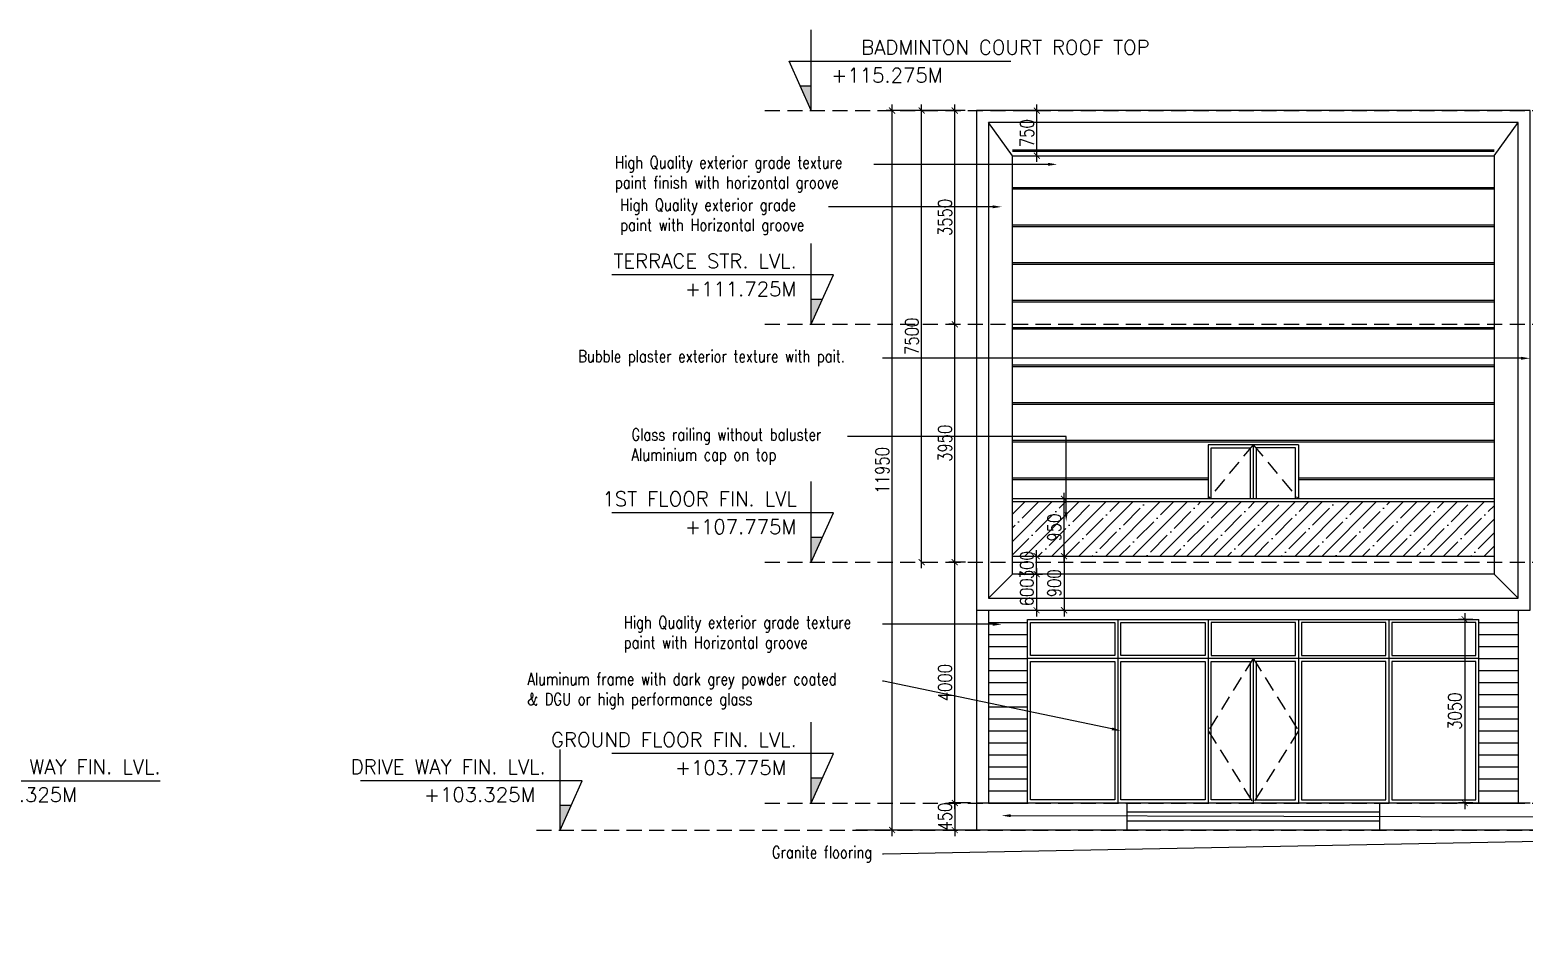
# Model space of a CAD drawing. Extents: x -32840 to 422982, y 280745 to 888746.
# Drawn here: x 64353 to 89178, y 496934 to 511885 of the extents above; entities that cross this region are included whole.
import ezdxf
from ezdxf import colors
from ezdxf.entities.mleader import LeaderData, LeaderLine
from ezdxf.enums import TextEntityAlignment as Align
from ezdxf.math import Vec2, Vec3

# ---------------------------------------------------------------- set-up
doc = ezdxf.new("R2010")
doc.units = 0
doc.header["$LTSCALE"] = 1000
doc.header["$PDMODE"] = 3
doc.linetypes.add('HIDDEN', pattern=[0.375, 0.25, -0.125])
doc.layers.get('Defpoints').update_dxf_attribs({"linetype": 'HIDDEN'})
for name, color, linetype in [('a-dim', 3, 'Continuous'), ('A-DOOR', 1, 'Continuous'), ('A-Elev 01', 7, 'Continuous'), ('A-HAT', 8, 'Continuous'), ('A-LVL', 31, 'HIDDEN'), ('A-Tag LVl', 2, 'Continuous'), ('A-TXT', 6, 'Continuous')]:
    doc.layers.add(name, color=color, linetype=linetype)
doc.styles.add('ROMANS', font='romans.shx', dxfattribs={"width": 0.8})
doc.dimstyles.new('dim-1', dxfattribs={"dimscale": 100, "dimtxt": 2.25, "dimasz": 1, "dimexe": 1, "dimexo": 1, "dimgap": 0.5, "dimtad": 1, "dimdec": 0, "dimzin": 3, "dimdsep": 46, "dimtxsty": 'ROMANS', "dimblk": 'ARCHTICK', "dimcen": 0.0625, "dimdle": 1, "dimclrd": 256, "dimclre": 256, "dimclrt": 6, "dimadec": 0, "dimazin": 0, "dimtfac": 1, "dimtdec": 0, "dimtix": 1, "dimtmove": 1, "dimatfit": 3, "dimfxl": 1, "dimfrac": 2, "dimtolj": 1, "dimtzin": 3, "dimarcsym": 0})

# ---------------------------------------------------------------- blocks, each defined once
blk = doc.blocks.new('TAG-LVL-SEC')
blk.add_hatch(color=256).paths.add_polyline_path([(0, 3.42), (-1.53, 3.42), (0, 0)])
for p, q in [((0, 0), (0, 11.17)), ((0, 0), (-3.06, 6.83)), ((-3.06, 6.83), (27.63, 6.83)), ((-1.53, 3.42), (0, 3.42))]:
    blk.add_line(p, q)
at = {"color": 6, "style": 'ROMANS'}
for tag, p in [('LEVEL', (1.61, 7.76)), ('LEVELTAG', (1.44, 3.9))]:
    blk.add_attdef(tag, p, '', height=2, dxfattribs=at)
blk = doc.blocks.new('_ArchTick')
at = {"color": 0, "linetype": 'ByBlock', "const_width": 0.15}
blk.add_lwpolyline([(-0.5, -0.5), (0.5, 0.5)], dxfattribs=at)
blk = doc.blocks.new('*D1666')
at = {"layer": 'a-dim', "lineweight": -2, "transparency": 16777216}
for p, q in [((79899, 503045), (79619, 503045)), ((79719, 498945), (79719, 503145)), ((79816, 499045), (79819, 499045))]:
    blk.add_line(p, q, dxfattribs=at)
at = {"layer": 'Defpoints', "color": 0, "transparency": 16777216}
for p in [(79719, 503045), (79999, 503045), (79716, 499045)]:
    blk.add_point(p, dxfattribs=at)
at = {"layer": 'a-dim', "lineweight": -2, "transparency": 16777216, "xscale": 100, "yscale": 100, "zscale": 100}
for p, rotation in [((79719, 503045), 90), ((79719, 499045), 270)]:
    blk.add_blockref('_ArchTick', p, dxfattribs=dict(at, rotation=rotation))
at = {"layer": 'a-dim', "color": 6, "transparency": 16777216, "insert": (79557, 501045), "char_height": 225, "attachment_point": 5, "rotation": 90, "style": 'ROMANS'}
blk.add_mtext('\\A1;4000', dxfattribs=at)
blk = doc.blocks.new('*D1667')
at = {"layer": 'a-dim', "lineweight": -2, "transparency": 16777216}
for p, q in [((79722, 506995), (79619, 506995)), ((79719, 502945), (79719, 507095)), ((79722, 503045), (79619, 503045))]:
    blk.add_line(p, q, dxfattribs=at)
at = {"layer": 'Defpoints', "color": 0, "transparency": 16777216}
for p in [(79719, 506995), (79822, 506995), (79822, 503045)]:
    blk.add_point(p, dxfattribs=at)
at = {"layer": 'a-dim', "lineweight": -2, "transparency": 16777216, "xscale": 100, "yscale": 100, "zscale": 100}
for p, rotation in [((79719, 506995), 90), ((79719, 503045), 270)]:
    blk.add_blockref('_ArchTick', p, dxfattribs=dict(at, rotation=rotation))
at = {"layer": 'a-dim', "color": 6, "transparency": 16777216, "insert": (79557, 505020), "char_height": 225, "attachment_point": 5, "rotation": 90, "style": 'ROMANS'}
blk.add_mtext('\\A1;3950', dxfattribs=at)
blk = doc.blocks.new('*D1668')
at = {"layer": 'a-dim', "lineweight": -2, "transparency": 16777216}
for p, q in [((78678, 498495), (78678, 510645)), ((79891, 510545), (78578, 510545)), ((79230, 498595), (78578, 498595))]:
    blk.add_line(p, q, dxfattribs=at)
at = {"layer": 'Defpoints', "color": 0, "transparency": 16777216}
for p in [(78678, 510545), (79991, 510545), (79330, 498595)]:
    blk.add_point(p, dxfattribs=at)
at = {"layer": 'a-dim', "lineweight": -2, "transparency": 16777216, "xscale": 100, "yscale": 100, "zscale": 100}
for p, rotation in [((78678, 510545), 90), ((78678, 498595), 270)]:
    blk.add_blockref('_ArchTick', p, dxfattribs=dict(at, rotation=rotation))
at = {"layer": 'a-dim', "color": 6, "transparency": 16777216, "insert": (78515, 504570), "char_height": 225, "attachment_point": 5, "rotation": 90, "style": 'ROMANS'}
blk.add_mtext('\\A1;11950', dxfattribs=at)
blk = doc.blocks.new('*D1672')
at = {"layer": 'a-dim', "lineweight": -2, "transparency": 16777216}
for p, q in [((79719, 506895), (79719, 510645)), ((79639, 510545), (79819, 510545)), ((79722, 506995), (79619, 506995))]:
    blk.add_line(p, q, dxfattribs=at)
at = {"layer": 'Defpoints', "color": 0, "transparency": 16777216}
for p in [(79539, 510545), (79719, 510545), (79822, 506995)]:
    blk.add_point(p, dxfattribs=at)
at = {"layer": 'a-dim', "lineweight": -2, "transparency": 16777216, "xscale": 100, "yscale": 100, "zscale": 100}
for p, rotation in [((79719, 510545), 90), ((79719, 506995), 270)]:
    blk.add_blockref('_ArchTick', p, dxfattribs=dict(at, rotation=rotation))
at = {"layer": 'a-dim', "color": 6, "transparency": 16777216, "insert": (79557, 508770), "char_height": 225, "attachment_point": 5, "rotation": 90, "style": 'ROMANS'}
blk.add_mtext('\\A1;3550', dxfattribs=at)
blk = doc.blocks.new('*U1604')
at = {"layer": 'A-HAT'}
blk.add_line((-450, 0), (200, 0), dxfattribs=at)
blk = doc.blocks.new('*U1605')
at = {"layer": 'A-HAT', "color": 0, "linetype": 'ByBlock', "lineweight": -2}
for p in [(0, 3200), (0, 3000), (0, 2800), (0, 2600), (0, 2400), (0, 2200), (0, 2000), (0, 1800), (0, 1600), (0, 1400), (0, 1200), (0, 1000), (0, 800), (0, 600), (0, 400), (0, 200), (0, 0)]:
    blk.add_blockref('*U1604', p, dxfattribs=at)
blk = doc.blocks.new('*U1594')
at = {"layer": 'A-HAT'}
blk.add_line((-450, 0), (200, 0), dxfattribs=at)
blk = doc.blocks.new('*U1596')
at = {"layer": 'A-HAT', "color": 0, "linetype": 'ByBlock', "lineweight": -2}
for p in [(0, 3200), (0, 3000), (0, 2800), (0, 2600), (0, 2400), (0, 2200), (0, 2000), (0, 1800), (0, 1600), (0, 1400), (0, 1200), (0, 1000), (0, 800), (0, 600), (0, 400), (0, 200), (0, 0)]:
    blk.add_blockref('*U1594', p, dxfattribs=at)
blk = doc.blocks.new('*D1674')
at = {"layer": 'a-dim', "lineweight": -2, "transparency": 16777216}
for p, q in [((79978, 499045), (79619, 499045)), ((79719, 499045), (79719, 499145)), ((79719, 499045), (79719, 498595)), ((79978, 498595), (79619, 498595)), ((79719, 498595), (79719, 498495))]:
    blk.add_line(p, q, dxfattribs=at)
at = {"layer": 'Defpoints', "color": 0, "transparency": 16777216}
for p in [(80078, 499045), (79719, 498595), (80078, 498595)]:
    blk.add_point(p, dxfattribs=at)
at = {"layer": 'a-dim', "lineweight": -2, "transparency": 16777216, "xscale": 100, "yscale": 100, "zscale": 100}
for p, rotation in [((79719, 499045), 270), ((79719, 498595), 90)]:
    blk.add_blockref('_ArchTick', p, dxfattribs=dict(at, rotation=rotation))
at = {"layer": 'a-dim', "color": 6, "transparency": 16777216, "insert": (79557, 498820), "char_height": 225, "attachment_point": 5, "rotation": 90, "style": 'ROMANS'}
blk.add_mtext('\\A1;450', dxfattribs=at)
blk = doc.blocks.new('*D1675')
at = {"layer": 'a-dim', "lineweight": -2, "transparency": 16777216}
for p, q in [((79168, 502945), (79168, 510645)), ((79386, 510545), (79068, 510545)), ((79179, 503045), (79268, 503045))]:
    blk.add_line(p, q, dxfattribs=at)
at = {"layer": 'Defpoints', "color": 0, "transparency": 16777216}
for p in [(79168, 510545), (79486, 510545), (79079, 503045)]:
    blk.add_point(p, dxfattribs=at)
at = {"layer": 'a-dim', "lineweight": -2, "transparency": 16777216, "xscale": 100, "yscale": 100, "zscale": 100}
for p, rotation in [((79168, 510545), 90), ((79168, 503045), 270)]:
    blk.add_blockref('_ArchTick', p, dxfattribs=dict(at, rotation=rotation))
at = {"layer": 'a-dim', "color": 6, "transparency": 16777216, "insert": (79006, 506795), "char_height": 225, "attachment_point": 5, "rotation": 90, "style": 'ROMANS'}
blk.add_mtext('\\A1;7500', dxfattribs=at)
blk = doc.blocks.new('*D1647')
at = {"layer": 'a-dim', "lineweight": -2, "transparency": 16777216}
for p, q in [((81079, 502945), (81079, 502145)), ((80778, 502845), (81179, 502845)), ((80778, 502245), (81179, 502245))]:
    blk.add_line(p, q, dxfattribs=at)
at = {"layer": 'Defpoints', "color": 0, "transparency": 16777216}
for p in [(80678, 502845), (80678, 502245), (81079, 502245)]:
    blk.add_point(p, dxfattribs=at)
at = {"layer": 'a-dim', "lineweight": -2, "transparency": 16777216, "xscale": 100, "yscale": 100, "zscale": 100}
for p, rotation in [((81079, 502845), 90), ((81079, 502245), 270)]:
    blk.add_blockref('_ArchTick', p, dxfattribs=dict(at, rotation=rotation))
at = {"layer": 'a-dim', "color": 6, "transparency": 16777216, "insert": (80916, 502545), "char_height": 225, "attachment_point": 5, "rotation": 90, "style": 'ROMANS'}
blk.add_mtext('\\A1;600', dxfattribs=at)
blk = doc.blocks.new('*D1648')
at = {"layer": 'a-dim', "lineweight": -2, "transparency": 16777216}
for p, q in [((81079, 503145), (81079, 503245)), ((80778, 503145), (81179, 503145)), ((81079, 502845), (81079, 503145)), ((80778, 502845), (81179, 502845)), ((81079, 502845), (81079, 502745))]:
    blk.add_line(p, q, dxfattribs=at)
at = {"layer": 'Defpoints', "color": 0, "transparency": 16777216}
for p in [(80678, 503145), (81079, 503145), (80678, 502845)]:
    blk.add_point(p, dxfattribs=at)
at = {"layer": 'a-dim', "lineweight": -2, "transparency": 16777216, "xscale": 100, "yscale": 100, "zscale": 100}
for p, rotation in [((81079, 503145), 270), ((81079, 502845), 90)]:
    blk.add_blockref('_ArchTick', p, dxfattribs=dict(at, rotation=rotation))
at = {"layer": 'a-dim', "color": 6, "transparency": 16777216, "insert": (80916, 502995), "char_height": 225, "attachment_point": 5, "rotation": 90, "style": 'ROMANS'}
blk.add_mtext('\\A1;300', dxfattribs=at)
blk = doc.blocks.new('*D1649')
at = {"layer": 'a-dim', "lineweight": -2, "transparency": 16777216}
for p, q in [((81534, 503245), (81534, 502145)), ((81527, 503145), (81634, 503145)), ((81527, 502245), (81634, 502245))]:
    blk.add_line(p, q, dxfattribs=at)
at = {"layer": 'Defpoints', "color": 0, "transparency": 16777216}
for p in [(81427, 503145), (81427, 502245), (81534, 502245)]:
    blk.add_point(p, dxfattribs=at)
at = {"layer": 'a-dim', "lineweight": -2, "transparency": 16777216, "xscale": 100, "yscale": 100, "zscale": 100}
for p, rotation in [((81534, 503145), 90), ((81534, 502245), 270)]:
    blk.add_blockref('_ArchTick', p, dxfattribs=dict(at, rotation=rotation))
at = {"layer": 'a-dim', "color": 6, "transparency": 16777216, "insert": (81371, 502695), "char_height": 225, "attachment_point": 5, "rotation": 90, "style": 'ROMANS'}
blk.add_mtext('\\A1;900', dxfattribs=at)
blk = doc.blocks.new('*D1650')
at = {"layer": 'a-dim', "lineweight": -2, "transparency": 16777216}
for p, q in [((81534, 503045), (81534, 504195)), ((81470, 504095), (81434, 504095)), ((81527, 503145), (81634, 503145))]:
    blk.add_line(p, q, dxfattribs=at)
at = {"layer": 'Defpoints', "color": 0, "transparency": 16777216}
for p in [(81534, 504095), (81570, 504095), (81427, 503145)]:
    blk.add_point(p, dxfattribs=at)
at = {"layer": 'a-dim', "lineweight": -2, "transparency": 16777216, "xscale": 100, "yscale": 100, "zscale": 100}
for p, rotation in [((81534, 504095), 90), ((81534, 503145), 270)]:
    blk.add_blockref('_ArchTick', p, dxfattribs=dict(at, rotation=rotation))
at = {"layer": 'a-dim', "color": 6, "transparency": 16777216, "insert": (81371, 503620), "char_height": 225, "attachment_point": 5, "rotation": 90, "style": 'ROMANS'}
blk.add_mtext('\\A1;950', dxfattribs=at)
blk = doc.blocks.new('*D1651')
at = {"layer": 'a-dim', "lineweight": -2, "transparency": 16777216}
for p, q in [((81082, 509695), (81082, 510645)), ((80846, 510545), (81182, 510545)), ((80846, 509795), (81182, 509795))]:
    blk.add_line(p, q, dxfattribs=at)
at = {"layer": 'Defpoints', "color": 0, "transparency": 16777216}
for p in [(80746, 510545), (81082, 510545), (80746, 509795)]:
    blk.add_point(p, dxfattribs=at)
at = {"layer": 'a-dim', "lineweight": -2, "transparency": 16777216, "xscale": 100, "yscale": 100, "zscale": 100}
for p, rotation in [((81082, 510545), 90), ((81082, 509795), 270)]:
    blk.add_blockref('_ArchTick', p, dxfattribs=dict(at, rotation=rotation))
at = {"layer": 'a-dim', "color": 6, "transparency": 16777216, "insert": (80919, 510170), "char_height": 225, "attachment_point": 5, "rotation": 90, "style": 'ROMANS'}
blk.add_mtext('\\A1;750', dxfattribs=at)
blk = doc.blocks.new('*D1654')
at = {"layer": 'a-dim', "lineweight": -2, "transparency": 16777216}
for p, q in [((88190, 502195), (88190, 498945)), ((88328, 502095), (88090, 502095)), ((88328, 499045), (88090, 499045))]:
    blk.add_line(p, q, dxfattribs=at)
at = {"layer": 'Defpoints', "color": 0, "transparency": 16777216}
for p in [(88428, 502095), (88190, 499045), (88428, 499045)]:
    blk.add_point(p, dxfattribs=at)
at = {"layer": 'a-dim', "lineweight": -2, "transparency": 16777216, "xscale": 100, "yscale": 100, "zscale": 100}
for p, rotation in [((88190, 502095), 90), ((88190, 499045), 270)]:
    blk.add_blockref('_ArchTick', p, dxfattribs=dict(at, rotation=rotation))
at = {"layer": 'a-dim', "color": 6, "transparency": 16777216, "insert": (88027, 500570), "char_height": 225, "attachment_point": 5, "rotation": 90, "style": 'ROMANS'}
blk.add_mtext('\\A1;3050', dxfattribs=at)

msp = doc.modelspace()

# ---------------------------------------------------------------- hatches: boundary and pattern name
at = {"layer": 'A-HAT'}
h = msp.add_hatch(dxfattribs=at)
h.set_pattern_fill('ANSI35', color=131, scale=50)
h.set_pattern_definition([(45, (-145522.66, 1277590.43), (-224.5064, 224.5064), []), (45, (-145298.15, 1277590.43), (-224.5064, 224.5064), [396.875, -79.375, 0, -79.375])])
h.paths.add_polyline_path([(80677.6, 503144.8), (80677.6, 504044.8), (88677.6, 504044.8), (88677.6, 503144.8)])

# ---------------------------------------------------------------- linework, layer by layer
at = {"layer": 'A-DOOR'}
for p, q in [((85427.6, 504994.8), (83927.6, 504994.8)), ((83927.6, 504994.8), (83927.6, 504094.8)), ((84677.6, 504994.8), (84677.6, 504094.8)), ((85427.6, 504994.8), (85427.6, 504094.8)), ((88677.6, 504094.8), (80677.6, 504094.8)), ((88677.6, 504044.8), (80677.6, 504044.8)), ((80927.6, 499044.8), (80927.6, 502094.8)), ((80927.6, 502094.8), (88427.6, 502094.8)), ((82427.6, 502094.8), (82427.6, 499044.8)), ((83927.6, 502094.8), (83927.6, 499044.8)), ((85427.6, 502094.8), (85427.6, 499044.8)), ((86927.6, 502094.8), (86927.6, 499044.8)), ((88427.6, 499044.8), (88427.6, 502094.8)), ((88427.6, 501444.8), (80927.6, 501444.8)), ((84677.6, 501444.8), (84677.6, 499044.8))]:
    msp.add_line(p, q, dxfattribs=at)
at = {"layer": 'A-DOOR', "color": 8, "linetype": 'HIDDEN'}
for points in [[(84677.6, 504994.8), (83927.6, 504094.8)], [(84677.6, 504994.8), (85427.6, 504094.8)], [(84677.6, 501444.8), (83927.6, 500244.8), (84677.6, 499044.8)], [(84677.6, 501444.8), (85427.6, 500244.8), (84677.6, 499044.8)]]:
    msp.add_lwpolyline(points, dxfattribs=at)
at = {"layer": 'A-DOOR'}
for points in [[(83977.6, 504094.8), (83977.6, 504944.8), (84627.6, 504944.8), (84627.6, 504094.8)], [(85377.6, 504094.8), (85377.6, 504944.8), (84727.6, 504944.8), (84727.6, 504094.8)]]:
    msp.add_lwpolyline(points, dxfattribs=at)
for points in [[(80977.6, 502044.8), (82377.6, 502044.8), (82377.6, 501494.8), (80977.6, 501494.8)], [(82477.6, 502044.8), (83877.6, 502044.8), (83877.6, 501494.8), (82477.6, 501494.8)], [(85377.6, 502044.8), (83977.6, 502044.8), (83977.6, 501494.8), (85377.6, 501494.8)], [(86877.6, 502044.8), (85477.6, 502044.8), (85477.6, 501494.8), (86877.6, 501494.8)], [(88377.6, 502044.8), (86977.6, 502044.8), (86977.6, 501494.8), (88377.6, 501494.8)], [(80977.6, 501394.8), (82377.6, 501394.8), (82377.6, 499094.8), (80977.6, 499094.8)], [(82477.6, 501394.8), (83877.6, 501394.8), (83877.6, 499094.8), (82477.6, 499094.8)], [(83977.6, 501394.8), (84627.6, 501394.8), (84627.6, 499094.8), (83977.6, 499094.8)], [(85377.6, 501394.8), (84727.6, 501394.8), (84727.6, 499094.8), (85377.6, 499094.8)], [(86877.6, 501394.8), (85477.6, 501394.8), (85477.6, 499094.8), (86877.6, 499094.8)], [(88377.6, 501394.8), (86977.6, 501394.8), (86977.6, 499094.8), (88377.6, 499094.8)]]:
    msp.add_lwpolyline(points, close=True, dxfattribs=at)
at = {"layer": 'A-Elev 01'}
for p, q in [((80677.6, 509794.8), (80277.6, 510344.8)), ((88677.6, 509794.8), (89077.6, 510344.8)), ((80677.6, 503144.8), (88677.6, 503144.8)), ((80677.6, 502844.8), (80277.6, 502444.8)), ((88677.6, 502844.8), (89077.6, 502444.8)), ((80077.6, 502244.8), (80077.6, 499044.8)), ((80277.6, 502244.8), (80277.6, 499044.8)), ((89077.6, 502244.8), (89077.6, 499044.8)), ((89277.6, 499044.8), (80077.6, 499044.8)), ((80077.6, 499044.8), (80077.6, 498594.8)), ((82577.6, 499044.8), (82577.6, 498594.8)), ((86777.6, 499044.8), (86777.6, 498594.8)), ((86777.6, 498894.8), (82577.6, 498894.8)), ((86777.6, 498744.8), (82577.6, 498744.8)), ((117905.8, 498594.8), (78077.6, 498594.8))]:
    msp.add_line(p, q, dxfattribs=at)
for points in [[(80077.6, 502244.8), (89277.6, 502244.8), (89277.6, 510544.8), (80077.6, 510544.8)], [(80277.6, 502444.8), (89077.6, 502444.8), (89077.6, 510344.8), (80277.6, 510344.8)], [(88677.6, 509794.8), (88677.6, 502844.8), (80677.6, 502844.8), (80677.6, 509794.8)]]:
    msp.add_lwpolyline(points, close=True, dxfattribs=at)
at = {"layer": 'A-HAT'}
for p, q in [((80677.6, 509894.8), (88677.6, 509894.8)), ((80677.6, 509869.8), (88677.6, 509869.8)), ((80677.6, 509269.8), (88677.6, 509269.8)), ((80677.6, 509244.8), (88677.6, 509244.8)), ((80677.6, 508644.8), (88677.6, 508644.8)), ((80677.6, 508619.8), (88677.6, 508619.8)), ((80677.6, 508019.8), (88677.6, 508019.8)), ((80677.6, 507994.8), (88677.6, 507994.8)), ((80677.6, 507394.8), (88677.6, 507394.8)), ((80677.6, 507369.8), (88677.6, 507369.8)), ((80677.6, 506944.8), (88677.6, 506944.8)), ((80677.6, 506919.8), (88677.6, 506919.8)), ((80677.6, 506319.8), (88677.6, 506319.8)), ((80677.6, 506294.8), (88677.6, 506294.8)), ((80677.6, 505694.8), (88677.6, 505694.8)), ((80677.6, 505669.8), (88677.6, 505669.8)), ((80677.6, 505069.8), (88677.6, 505069.8)), ((80677.6, 505044.8), (88677.6, 505044.8)), ((80677.6, 504444.8), (83927.6, 504444.8)), ((85427.6, 504444.8), (88677.6, 504444.8)), ((80677.6, 504419.8), (83927.6, 504419.8)), ((85427.6, 504419.8), (88677.6, 504419.8))]:
    msp.add_line(p, q, dxfattribs=at)
at = {"layer": 'A-LVL'}
for p, q in [((76562.7, 510544.8), (117905.8, 510544.8)), ((76562.7, 506994.8), (117905.8, 506994.8)), ((76562.7, 503044.8), (117905.8, 503044.8)), ((76562.7, 499044.8), (113677.6, 499044.8)), ((72767.9, 498594.8), (117905.8, 498594.8))]:
    msp.add_line(p, q, dxfattribs=at)

# ---------------------------------------------------------------- block references
at = {"layer": 'A-HAT', "xscale": -1, "rotation": 180}
for name, p in [('*U1605', (80727.6, 502244.8)), ('*U1596', (88877.6, 502244.8))]:
    msp.add_blockref(name, p, dxfattribs=at)
at = {"layer": 'A-Tag LVl'}
ref = msp.add_blockref('TAG-LVL-SEC', (77334.7, 510544.8), dxfattribs=dict(at, xscale=120, yscale=120, zscale=120))
ref.add_attrib('LEVEL', 'BADMINTON COURT ROOF TOP', dxfattribs={"layer": '0', "color": 6, "height": 240, "style": 'ROMANS'}).set_placement((82957.2, 511476.3), align=Align.RIGHT)
ref.add_attrib('LEVELTAG', '+115.275M', dxfattribs={"layer": '0', "color": 6, "height": 240, "style": 'ROMANS'}).set_placement((79518.3, 511012.3), align=Align.RIGHT)
ref = msp.add_blockref('TAG-LVL-SEC', (77334.7, 506994.8), dxfattribs=dict(at, xscale=-120, yscale=120, zscale=120))
ref.add_attrib('LEVEL', 'TERRACE STR. LVL.', dxfattribs={"layer": '0', "color": 6, "height": 240, "style": 'ROMANS'}).set_placement((77094, 507926.3), align=Align.RIGHT)
ref.add_attrib('LEVELTAG', '+111.725M', dxfattribs={"layer": '0', "color": 6, "height": 240, "style": 'ROMANS'}).set_placement((77086.8, 507462.3), align=Align.RIGHT)
ref = msp.add_blockref('TAG-LVL-SEC', (77334.7, 503044.8), dxfattribs=dict(at, xscale=-120, yscale=120, zscale=120))
ref.add_attrib('LEVEL', '1ST FLOOR FIN. LVL', dxfattribs={"layer": '0', "color": 6, "height": 240, "style": 'ROMANS'}).set_placement((77094, 503976.3), align=Align.RIGHT)
ref.add_attrib('LEVELTAG', '+107.775M', dxfattribs={"layer": '0', "color": 6, "height": 240, "style": 'ROMANS'}).set_placement((77086.8, 503512.3), align=Align.RIGHT)
ref = msp.add_blockref('TAG-LVL-SEC', (77334.7, 499044.8), dxfattribs=dict(at, xscale=-120, yscale=120, zscale=120))
ref.add_attrib('LEVEL', 'GROUND FLOOR FIN. LVL.', dxfattribs={"layer": '0', "color": 6, "height": 240, "style": 'ROMANS'}).set_placement((77094, 499976.3), align=Align.RIGHT)
ref.add_attrib('LEVELTAG', '+103.775M ', dxfattribs={"layer": '0', "color": 6, "height": 240, "style": 'ROMANS'}).set_placement((77086.8, 499512.3), align=Align.RIGHT)
ref = msp.add_blockref('TAG-LVL-SEC', (63201, 498594.8), dxfattribs=dict(at, xscale=120, yscale=120, zscale=120))
ref.add_attrib('LEVEL', 'DRIVE WAY FIN. LVL.', (63285.4, 499526.3), dxfattribs={"layer": '0', "color": 6, "height": 240, "style": 'ROMANS'})
ref.add_attrib('LEVELTAG', '+103.325M ', (63285.2, 499062.3), dxfattribs={"layer": '0', "color": 6, "height": 240, "style": 'ROMANS'})
ref = msp.add_blockref('TAG-LVL-SEC', (73164, 498594.8), dxfattribs=dict(at, xscale=-120, yscale=120, zscale=120))
ref.add_attrib('LEVEL', 'DRIVE WAY FIN. LVL.', dxfattribs={"layer": '0', "color": 6, "height": 240, "style": 'ROMANS'}).set_placement((72923.3, 499526.3), align=Align.RIGHT)
ref.add_attrib('LEVELTAG', '+103.325M ', dxfattribs={"layer": '0', "color": 6, "height": 240, "style": 'ROMANS'}).set_placement((72916.1, 499062.3), align=Align.RIGHT)

# ---------------------------------------------------------------- dimensions: what is measured, and where the dimension line sits
at = {"layer": 'a-dim'}
for base, p1, p2, picture, middle in [((78677.8, 510544.8), (79330.4, 498594.8), (79990.5, 510544.8), '*D1668', (78515.3, 504569.8)), ((79168.2, 510544.8), (79079.1, 503044.8), (79485.8, 510544.8), '*D1675', (79005.7, 506794.8)), ((79719.5, 510544.8), (79821.6, 506994.8), (79538.7, 510544.8), '*D1672', (79557, 508769.8)), ((81081.8, 510544.8), (80745.9, 509794.8), (80745.9, 510544.8), '*D1651', (80919.3, 510169.8)), ((79719.5, 506994.8), (79821.6, 503044.8), (79821.6, 506994.8), '*D1667', (79557, 505019.8)), ((81533.5, 504094.8), (81427, 503144.8), (81570.2, 504094.8), '*D1650', (81371, 503619.8)), ((81078.6, 503144.8), (80677.6, 502844.8), (80677.6, 503144.8), '*D1648', (80916.1, 502994.8)), ((81533.5, 502244.8), (81427, 503144.8), (81427, 502244.8), '*D1649', (81371, 502694.8)), ((79719.5, 503044.8), (79715.8, 499044.8), (79998.8, 503044.8), '*D1666', (79557, 501044.8)), ((81078.6, 502244.8), (80677.6, 502844.8), (80677.6, 502244.8), '*D1647', (80916.1, 502544.8)), ((88189.8, 499044.8), (88427.6, 502094.8), (88427.6, 499044.8), '*D1654', (88027.3, 500569.8)), ((79719.5, 498594.8), (80077.6, 499044.8), (80077.6, 498594.8), '*D1674', (79557, 498819.8))]:
    dim = msp.add_linear_dim(base=base, p1=p1, p2=p2, angle=90, dimstyle='dim-1', dxfattribs=at)
    dim.commit()
    dim.dimension.update_dxf_attribs({"geometry": picture, "text_midpoint": middle})

# ---------------------------------------------------------------- leaders
at = {"layer": 'A-TXT'}
ml = msp.add_multileader_mtext('Standard', dxfattribs=at)
ml.set_content('High Quality exterior grade texture\\Ppaint finish with horizontal groove ', color=256, style='ROMANS')
ml.set_leader_properties()
ml.build(insert=Vec2(0, 0))
ml.multileader.update_dxf_attribs({"dogleg_length": 50, "arrow_head_size": 150})
ctx = ml.context
ctx.base_point, ctx.char_height, ctx.arrow_head_size, ctx.plane_origin = Vec3(74071.5, 509651.6), 200, 150, Vec3(74923.7, 509852.2)
notes = []
notes.append((ctx, [(0, (1, 1, 0), (78390.4, 509651.6), (-1, 0), 17.8, [(0, [(81418.8, 509651.6)], 0, [])])]))
ctx.mtext.insert, ctx.mtext.flow_direction = Vec3(74073.5, 509785), 5
ml = msp.add_multileader_mtext('Standard', dxfattribs=at)
ml.set_content('High Quality exterior grade\\Ppaint with Horizontal groove ', color=256, style='ROMANS')
ml.set_leader_properties()
ml.build(insert=Vec2(0, 0))
ml.multileader.update_dxf_attribs({"dogleg_length": 50, "arrow_head_size": 150})
ctx = ml.context
ctx.base_point, ctx.char_height, ctx.arrow_head_size, ctx.plane_origin = Vec3(74158.5, 508946.4), 200, 150, Vec3(75069, 509146.9)
notes.append((ctx, [(0, (1, 1, 0), (78517.9, 508946.4), (-1, 0), 896.4, [(0, [(80497.8, 508946.4)], 0, [])])]))
ctx.mtext.insert, ctx.mtext.flow_direction = Vec3(74160.5, 509079.7), 5
ml = msp.add_multileader_mtext('Standard', dxfattribs=at)
ml.set_content('Bubble plaster exterior texture with pait.', color=256, style='ROMANS')
ml.set_leader_properties()
ml.build(insert=Vec2(0, 0))
ml.multileader.update_dxf_attribs({"dogleg_length": 50, "arrow_head_size": 150})
ctx = ml.context
ctx.base_point, ctx.char_height, ctx.arrow_head_size, ctx.plane_origin = Vec3(73462.4, 506431), 200, 150, Vec3(75069, 506631.6)
notes.append((ctx, [(0, (1, 1, 0), (78535.7, 506431), (-1, 0), 17.8, [(0, [(89277.6, 506431)], 0, [])])]))
ctx.mtext.insert, ctx.mtext.flow_direction = Vec3(73464.4, 506564.4), 5
ml = msp.add_multileader_mtext('Standard', dxfattribs=at)
ml.set_content('Glass railing without baluster\\PAluminium cap on top', color=256, style='ROMANS')
ml.set_leader_properties()
ml.build(insert=Vec2(0, 0))
ml.multileader.update_dxf_attribs({"dogleg_length": 50, "arrow_head_size": 150})
ctx = ml.context
ctx.base_point, ctx.char_height, ctx.arrow_head_size, ctx.plane_origin = Vec3(74345.6, 505130.2), 200, 150, Vec3(73476.8, 504276.1)
notes.append((ctx, [(0, (1, 1, 0), (81570.2, 505130.2), (-1, 0), 3632, [(0, [(81570.2, 503719.8)], 0, [])])]))
ctx.mtext.insert, ctx.mtext.flow_direction = Vec3(74347.6, 505263.5), 5
ml = msp.add_multileader_mtext('Standard', dxfattribs=at)
ml.set_content('High Quality exterior grade texture\\Ppaint with Horizontal groove ', color=256, style='ROMANS')
ml.set_leader_properties()
ml.build(insert=Vec2(0, 0))
ml.multileader.update_dxf_attribs({"dogleg_length": 50, "arrow_head_size": 150})
ctx = ml.context
ctx.base_point, ctx.char_height, ctx.arrow_head_size, ctx.plane_origin = Vec3(74216.7, 502012.3), 200, 150, Vec3(75069, 502212.8)
notes.append((ctx, [(0, (1, 1, 0), (78535.7, 502012.3), (-1, 0), 17.8, [(0, [(80497.8, 502012.3)], 0, [])])]))
ctx.mtext.insert, ctx.mtext.flow_direction = Vec3(74218.7, 502145.6), 5
ml = msp.add_multileader_mtext('Standard', dxfattribs=at)
ml.set_content('Aluminum frame with dark grey powder coated \\P& DGU or high performance glass', color=256, style='ROMANS')
ml.set_leader_properties()
ml.build(insert=Vec2(0, 0))
ml.multileader.update_dxf_attribs({"dogleg_length": 50, "arrow_head_size": 150})
ctx = ml.context
ctx.base_point, ctx.char_height, ctx.arrow_head_size, ctx.plane_origin = Vec3(72616.7, 501071), 200, 150, Vec3(75069, 501271.5)
notes.append((ctx, [(0, (1, 1, 0), (78535.7, 501071), (-1, 0), 17.8, [(0, [(82477.6, 500244.8)], 0, [])])]))
ctx.mtext.insert, ctx.mtext.flow_direction = Vec3(72618.7, 501204.3), 5
ml = msp.add_multileader_mtext('Standard', dxfattribs=at)
ml.set_content('Granite flooring', color=256, style='ROMANS')
ml.set_leader_properties()
ml.build(insert=Vec2(0, 0))
ml.multileader.update_dxf_attribs({"dogleg_length": 50, "arrow_head_size": 150})
ctx = ml.context
ctx.base_point, ctx.char_height, ctx.arrow_head_size, ctx.plane_origin = Vec3(76677.7, 498192.6), 200, 150, Vec3(75069, 498393.2)
notes.append((ctx, [(0, (1, 1, 0), (78535.7, 498192.6), (-1, 0), 17.8, [(1, [(80497.8, 498835), (108433.5, 498782)], 0, [])])]))
ctx.mtext.insert, ctx.mtext.flow_direction = Vec3(76679.7, 498326), 5
for ctx, leaders in notes:
    for number, flags, end, landing, length, lines in leaders:
        leader = LeaderData()
        leader.index, (leader.has_last_leader_line, leader.has_dogleg_vector, leader.attachment_direction) = number, flags
        leader.last_leader_point, leader.dogleg_vector, leader.dogleg_length = Vec3(end), Vec3(landing), length
        for number, points, colour, breaks in lines:
            line = LeaderLine()
            line.index, line.vertices, line.color, line.breaks = number, Vec3.list(points), colors.encode_raw_color(colour), breaks
            leader.lines.append(line)
        ctx.leaders.append(leader)

doc.saveas('drawing.dxf')
